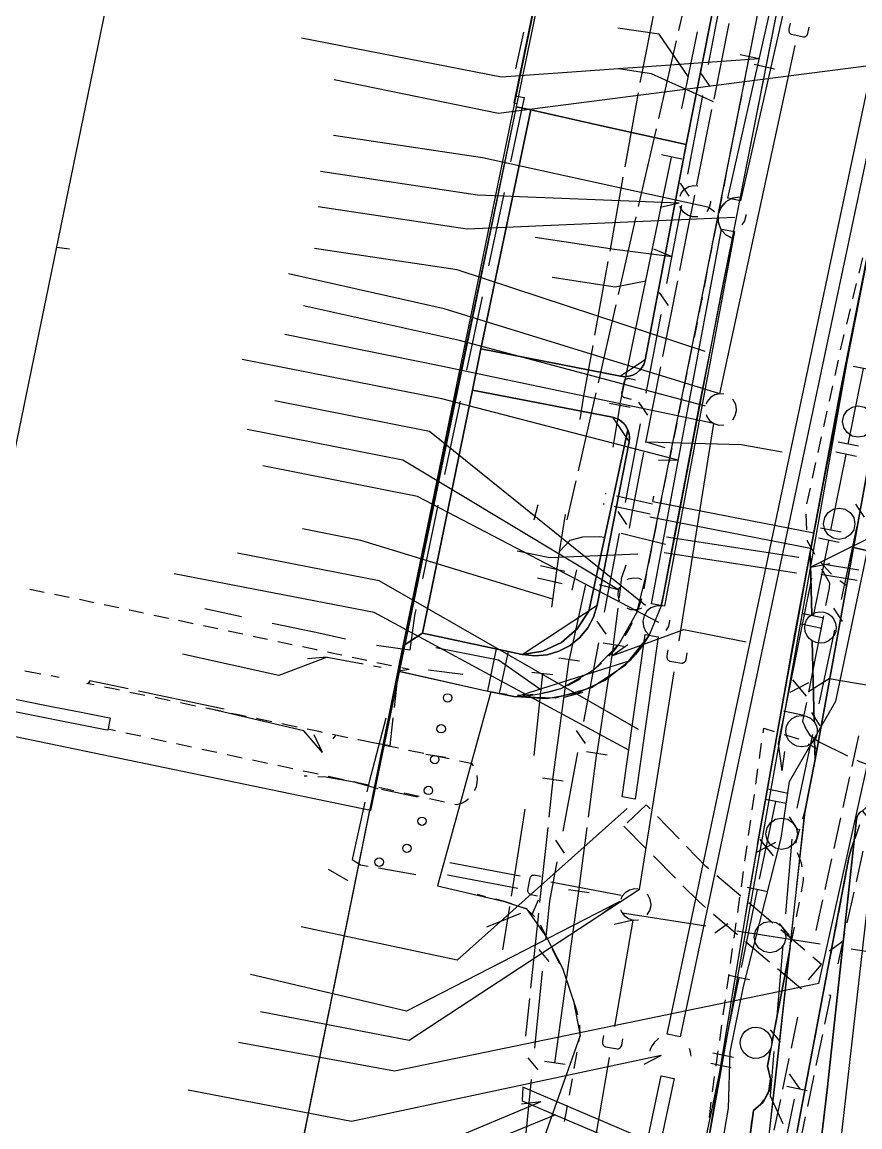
# Model space of a CAD drawing. Header units: metres. Extents: x 3206 to 3701, y 9896 to 11410.
# Drawn here: x 3317.7 to 3357.6, y 10666.5 to 10719.2 of the extents above; entities that cross this region are included whole.
import ezdxf

# ---------------------------------------------------------------- set-up
doc = ezdxf.new("R2010")
doc.units = ezdxf.units.M
for name, color, linetype in [('BOUNDARY', 7, 'Continuous'), ('BUILDING', 7, 'Continuous'), ('CURB', 7, 'Continuous'), ('ELECTR_CABLE', 7, 'Continuous'), ('ELECTR_CABLE_COMM', 7, 'Continuous'), ('GAS', 7, 'Continuous'), ('GRASS', 7, 'Continuous'), ('GROUND', 7, 'Continuous'), ('ROAD', 7, 'Continuous'), ('SEWER', 7, 'Continuous'), ('SIDEWALK_PATH', 7, 'Continuous'), ('WATER_PIPELINE', 7, 'Continuous')]:
    doc.layers.add(name, color=color, linetype=linetype)

# ---------------------------------------------------------------- blocks, each defined once
blk = doc.blocks.new('МОЖЖЕВЕЛЬНИК_СКАЛЬНЫЙ')
blk.add_circle((0, 0), 0.2)

msp = doc.modelspace()

# ---------------------------------------------------------------- linework, layer by layer
at = {"layer": 'BOUNDARY'}
msp.add_lwpolyline([(3253.023, 9915.673), (3233.596, 10020.109), (3233.041, 10027.227), (3225.675, 10139.955), (3262.083, 10325.257), (3335.841, 10689.444), (3351.098, 10763.684), (3367.768, 10831.231), (3377.814, 10869.112), (3520.394, 11207.447), (3551.174, 11273.829), (3554.005, 11279.367), (3611.719, 11390.174), (3639.436, 11373.131), (3680.635, 11298.581), (3281.247, 9920.202)], close=True, dxfattribs=at)
at = {"layer": 'BUILDING'}
for points in [[(3348.437, 10749.967), (3334.289, 10681.603), (3314.669, 10685.663), (3316.239, 10693.414), (3316.25, 10693.47), (3328.701, 10754.051)], [(3315.925, 10687.185), (3319.171, 10686.547), (3320.494, 10686.286), (3321.762, 10686.037), (3321.883, 10686.013), (3321.78, 10685.489), (3321.767, 10685.424), (3321.643, 10685.449), (3315.804, 10686.598), (3314.895, 10686.777), (3315.014, 10687.365)]]:
    msp.add_lwpolyline(points, close=True, dxfattribs=at)
at = {"layer": 'CURB'}
for points in [[(3356.253, 10733.015), (3351.886, 10710.817)], [(3349.321, 10713.326), (3352.874, 10731.275)], [(3352.649, 10719.234), (3352.511, 10718.526)], [(3352.415, 10718.035), (3352.277, 10717.327)], [(3352.181, 10716.837), (3352.043, 10716.129)], [(3351.947, 10715.638), (3351.809, 10714.93)], [(3355.457, 10684.027), (3361.153, 10715.46)], [(3339.537, 10703.593), (3341.912, 10714.978)], [(3341.912, 10714.978), (3341.227, 10715.131)], [(3341.912, 10714.978), (3345.152, 10714.256)], [(3345.142, 10714.258), (3349.321, 10713.326)], [(3351.713, 10714.44), (3351.575, 10713.732)], [(3349.321, 10713.326), (3347.37, 10703.077)], [(3351.479, 10713.241), (3351.341, 10712.533)], [(3351.245, 10712.042), (3351.107, 10711.334)], [(3351.011, 10710.844), (3350.873, 10710.136)], [(3351.886, 10710.817), (3351.503, 10708.873)], [(3350.777, 10709.645), (3350.639, 10708.937)], [(3350.543, 10708.447), (3350.405, 10707.739)], [(3357.719, 10707.929), (3357.542, 10707.2)], [(3350.309, 10707.248), (3350.171, 10706.54)], [(3357.423, 10706.714), (3357.245, 10705.985)], [(3351.023, 10706.434), (3350.535, 10703.953)], [(3350.075, 10706.049), (3349.973, 10705.526), (3349.936, 10705.342)], [(3357.126, 10705.499), (3356.949, 10704.769)], [(3349.837, 10704.852), (3349.695, 10704.145)], [(3356.83, 10704.284), (3356.746, 10703.941), (3356.661, 10703.552)], [(3346.196, 10702.288), (3339.537, 10703.593)], [(3350.535, 10703.953), (3348.237, 10691.869)], [(3349.596, 10703.654), (3349.453, 10702.947)], [(3347.37, 10703.077), (3346.196, 10702.288)], [(3356.555, 10703.064), (3356.394, 10702.33)], [(3356.953, 10702.9), (3350.449, 10666.258)], [(3349.354, 10702.457), (3349.212, 10701.75)], [(3336.761, 10690.044), (3339.147, 10701.623)], [(3339.147, 10701.623), (3345.811, 10700.335)], [(3356.288, 10701.842), (3356.127, 10701.108)], [(3349.113, 10701.26), (3348.971, 10700.553)], [(3356.021, 10700.62), (3355.86, 10699.886)], [(3345.811, 10700.335), (3346.603, 10699.16)], [(3348.872, 10700.063), (3348.729, 10699.356)], [(3355.754, 10699.398), (3355.593, 10698.664)], [(3346.603, 10699.16), (3345.08, 10691.39)], [(3348.63, 10698.866), (3348.604, 10698.737), (3348.488, 10698.159)], [(3355.487, 10698.176), (3355.326, 10697.442)], [(3348.389, 10697.669), (3348.247, 10696.962)], [(3355.22, 10696.954), (3355.059, 10696.22)], [(3348.148, 10696.472), (3348.005, 10695.765)], [(3355.016, 10695.726), (3355.054, 10694.976)], [(3347.906, 10695.274), (3347.764, 10694.567)], [(3355.079, 10694.477), (3355.08, 10694.444), (3355.386, 10693.91), (3355.437, 10693.821)], [(3347.665, 10694.077), (3347.523, 10693.37)], [(3355.729, 10693.418), (3356.187, 10692.901), (3356.235, 10692.865)], [(3347.424, 10692.88), (3347.396, 10692.742), (3347.322, 10692.238), (3347.306, 10692.169)], [(3356.635, 10692.565), (3356.685, 10692.528), (3356.935, 10692.34)], [(3318.744, 10691.99), (3318.051, 10692.13)], [(3319.928, 10691.75), (3319.234, 10691.891)], [(3321.109, 10691.502), (3320.417, 10691.648)], [(3347.19, 10691.683), (3347.056, 10691.256), (3346.954, 10691.002)], [(3348.123, 10691.357), (3348.237, 10691.869)], [(3322.29, 10691.251), (3321.598, 10691.398)], [(3323.471, 10691.001), (3322.798, 10691.143), (3322.779, 10691.147)], [(3341.511, 10689.032), (3345.08, 10691.39)], [(3348.123, 10691.357), (3347.552, 10689.961)], [(3324.652, 10690.75), (3323.96, 10690.897)], [(3325.834, 10690.5), (3325.142, 10690.646)], [(3327.015, 10690.249), (3326.323, 10690.396)], [(3346.749, 10690.546), (3346.64, 10690.327), (3346.396, 10689.918)], [(3328.196, 10689.999), (3327.504, 10690.146)], [(3329.377, 10689.748), (3328.827, 10689.865), (3328.685, 10689.895)], [(3330.558, 10689.498), (3329.866, 10689.645)], [(3331.739, 10689.247), (3331.72, 10689.251), (3331.047, 10689.394)], [(3346.108, 10689.509), (3346.084, 10689.474), (3345.757, 10689.084), (3345.639, 10688.962)], [(3332.92, 10688.997), (3332.576, 10689.07), (3332.228, 10689.144)], [(3334.101, 10688.747), (3333.409, 10688.893)], [(3339.864, 10687.296), (3340.286, 10689.299)], [(3340.431, 10687.17), (3340.853, 10689.173)], [(3335.282, 10688.495), (3334.59, 10688.642)], [(3336.117, 10688.317), (3335.771, 10688.391)], [(3341.19, 10687.023), (3346.652, 10688.753)], [(3345.28, 10688.614), (3345.018, 10688.385), (3344.719, 10688.162)], [(3318.573, 10688.104), (3317.81, 10688.246)], [(3319.446, 10687.942), (3319.065, 10688.013)], [(3344.301, 10687.888), (3344.178, 10687.81), (3343.726, 10687.574), (3343.666, 10687.547)], [(3321.122, 10687.581), (3320.763, 10687.655)], [(3322.329, 10687.33), (3322.037, 10687.391), (3321.612, 10687.479)], [(3343.201, 10687.367), (3342.849, 10687.264), (3342.502, 10687.193)], [(3323.537, 10687.08), (3322.819, 10687.229)], [(3324.745, 10686.83), (3324.027, 10686.978)], [(3325.952, 10686.579), (3325.234, 10686.728)], [(3340.788, 10687.125), (3340.431, 10687.17)], [(3342.007, 10687.121), (3341.888, 10687.107), (3341.401, 10687.088), (3341.287, 10687.093)], [(3327.16, 10686.329), (3326.442, 10686.478)], [(3328.367, 10686.079), (3328.05, 10686.144), (3327.649, 10686.227)], [(3329.574, 10685.827), (3329.047, 10685.938), (3328.857, 10685.977)], [(3330.782, 10685.575), (3330.064, 10685.725)], [(3321.78, 10685.489), (3322.138, 10685.412)], [(3322.627, 10685.307), (3323.344, 10685.153)], [(3331.989, 10685.323), (3331.814, 10685.359), (3331.271, 10685.473)], [(3333.196, 10685.07), (3332.478, 10685.22)], [(3352.981, 10685.299), (3353.012, 10685.517), (3353.504, 10685.367)], [(3353.983, 10685.222), (3354.672, 10685.013), (3354.684, 10685.007)], [(3323.833, 10685.048), (3324.55, 10684.894)], [(3325.039, 10684.789), (3325.755, 10684.635)], [(3334.403, 10684.818), (3333.713, 10684.962), (3333.685, 10684.968)], [(3335.61, 10684.565), (3334.892, 10684.716)], [(3352.809, 10684.078), (3352.912, 10684.804)], [(3355.124, 10684.77), (3355.565, 10684.533), (3355.517, 10684.305)], [(3326.244, 10684.53), (3326.961, 10684.376)], [(3327.45, 10684.271), (3328.167, 10684.117)], [(3336.817, 10684.313), (3336.099, 10684.463)], [(3338.024, 10684.061), (3337.306, 10684.211)], [(3328.656, 10684.013), (3329.373, 10683.859)], [(3329.861, 10683.754), (3330.578, 10683.6)], [(3339.183, 10683.736), (3339.118, 10683.832), (3338.514, 10683.958)], [(3352.637, 10682.856), (3352.739, 10683.582)], [(3355.412, 10683.816), (3355.336, 10683.457)], [(3331.067, 10683.495), (3331.415, 10683.42), (3331.784, 10683.341)], [(3332.273, 10683.236), (3332.99, 10683.082)], [(3339.253, 10682.557), (3339.259, 10682.569), (3339.324, 10682.739), (3339.362, 10682.916), (3339.373, 10683.093), (3339.359, 10683.266), (3339.358, 10683.272)], [(3333.479, 10682.977), (3333.887, 10682.889), (3334.195, 10682.82)], [(3334.683, 10682.711), (3335.398, 10682.551)], [(3335.886, 10682.442), (3336.602, 10682.282)], [(3337.09, 10682.172), (3337.805, 10682.012)], [(3338.293, 10681.903), (3338.384, 10681.883), (3338.523, 10681.918), (3338.664, 10681.973), (3338.804, 10682.05), (3338.939, 10682.149), (3338.952, 10682.162)], [(3352.465, 10681.634), (3352.567, 10682.361)], [(3354.877, 10681.2), (3354.975, 10681.541)], [(3352.293, 10680.412), (3352.395, 10681.139)], [(3354.387, 10654.427), (3356.034, 10668.298), (3357.436, 10681.19)], [(3354.543, 10680.039), (3354.625, 10680.325), (3354.739, 10680.72)], [(3357.583, 10680.912), (3357.347, 10680.244)], [(3352.121, 10679.191), (3352.223, 10679.917)], [(3354.849, 10678.912), (3354.816, 10679.086), (3354.677, 10679.478), (3354.623, 10679.581)], [(3357.186, 10679.771), (3357.074, 10679.362), (3357.021, 10679.082)], [(3351.949, 10677.969), (3352.051, 10678.696)], [(3354.807, 10677.719), (3354.914, 10678.267), (3354.907, 10678.417)], [(3356.928, 10678.591), (3356.796, 10677.895)], [(3339.754, 10677.495), (3339.371, 10677.592)], [(3340.997, 10677.158), (3340.666, 10677.266), (3340.239, 10677.374)], [(3351.776, 10676.747), (3351.879, 10677.474)], [(3356.702, 10677.404), (3356.57, 10676.708)], [(3342.095, 10676.548), (3341.715, 10676.922), (3341.472, 10677.002)], [(3354.576, 10676.532), (3354.711, 10677.228)], [(3351.604, 10675.526), (3351.707, 10676.252)], [(3356.477, 10676.217), (3356.345, 10675.521)], [(3342.735, 10675.44), (3342.614, 10675.684), (3342.521, 10675.866), (3342.378, 10676.144)], [(3354.344, 10675.346), (3354.48, 10676.042)], [(3343.306, 10674.285), (3342.956, 10674.992)], [(3351.432, 10674.304), (3351.534, 10675.031)], [(3354.113, 10674.16), (3354.248, 10674.855)], [(3356.251, 10675.03), (3356.119, 10674.334)], [(3343.774, 10673.086), (3343.522, 10673.834)], [(3351.26, 10673.082), (3351.362, 10673.809)], [(3353.881, 10672.974), (3354.017, 10673.669)], [(3356.026, 10673.843), (3355.893, 10673.147)], [(3344.165, 10671.86), (3344.134, 10672.015), (3343.933, 10672.612)], [(3351.088, 10671.861), (3351.19, 10672.587)], [(3355.8, 10672.656), (3355.668, 10671.96)], [(3353.65, 10671.787), (3353.785, 10672.483)], [(3355.575, 10671.468), (3355.442, 10670.773)], [(3344.212, 10670.584), (3344.264, 10670.877), (3344.249, 10671.368)], [(3350.916, 10670.639), (3351.018, 10671.366)], [(3353.418, 10670.601), (3353.554, 10671.297)], [(3343.986, 10669.315), (3344.124, 10670.091)], [(3350.744, 10669.417), (3350.846, 10670.144)], [(3353.187, 10669.415), (3353.322, 10670.11)], [(3355.349, 10670.281), (3355.217, 10669.585)], [(3343.76, 10668.046), (3343.898, 10668.822)], [(3350.58, 10668.194), (3350.657, 10668.806), (3350.674, 10668.922)], [(3353.266, 10668.241), (3353.32, 10668.404), (3353.356, 10668.676), (3353.313, 10668.935)], [(3355.123, 10669.094), (3354.991, 10668.398)], [(3352.529, 10667.307), (3352.914, 10667.654), (3353.024, 10667.809)], [(3354.898, 10667.907), (3354.766, 10667.211)], [(3343.524, 10666.779), (3343.606, 10667.181), (3343.672, 10667.553)], [(3350.424, 10666.971), (3350.517, 10667.698)], [(3352.364, 10666.115), (3352.453, 10666.818)], [(3354.672, 10666.72), (3354.599, 10666.334), (3354.544, 10666.024)]]:
    msp.add_lwpolyline(points, dxfattribs=at)
at = {"layer": 'ELECTR_CABLE'}
for points in [[(3343.74, 10625.402), (3346.994, 10641.43), (3347.671, 10641.888), (3347.19, 10642.477), (3349.309, 10655.541), (3351.341, 10667.413), (3351.41, 10670.082), (3352.052, 10673.209), (3353.843, 10680.275), (3354.236, 10682.984), (3356.445, 10686.818), (3359.179, 10699.785), (3360.12, 10706.11), (3361.935, 10715.36), (3364.582, 10728.13)], [(3349.78, 10722.474), (3349.162, 10719.657), (3348.957, 10718.762)], [(3347.816, 10719.797), (3347.184, 10716.649), (3347.119, 10716.287)], [(3349.408, 10716.576), (3348.025, 10718.585), (3346.063, 10718.88)], [(3350.647, 10715.498), (3351.37, 10719.095)], [(3341.574, 10718.689), (3341.195, 10716.942)], [(3349.838, 10718.693), (3349.097, 10715.047)], [(3348.845, 10718.274), (3347.996, 10714.568)], [(3350.619, 10715.359), (3347.673, 10716.705), (3346.097, 10716.941)], [(3347.03, 10715.795), (3346.397, 10712.272)], [(3341.159, 10715.659), (3341.602, 10715.566), (3340.956, 10712.51)], [(3349.825, 10711.411), (3350.548, 10715.008)], [(3347.884, 10714.081), (3347.035, 10710.374)], [(3346.158, 10700.898), (3348.627, 10712.734)], [(3349.116, 10712.632), (3348.138, 10712.836)], [(3346.309, 10711.78), (3345.676, 10708.258)], [(3340.646, 10711.043), (3339.906, 10707.544)], [(3349.012, 10707.323), (3349.364, 10709.116), (3349.727, 10710.921)], [(3346.924, 10709.887), (3346.074, 10706.181)], [(3345.588, 10707.766), (3344.955, 10704.244)], [(3347.393, 10706.816), (3345.94, 10706.54), (3342.94, 10706.991)], [(3348.208, 10703.232), (3348.915, 10706.832)], [(3339.596, 10706.077), (3338.856, 10702.578)], [(3345.963, 10705.693), (3345.914, 10705.481), (3345.122, 10701.985)], [(3344.866, 10703.751), (3344.436, 10701.358), (3344.259, 10700.225)], [(3347.404, 10699.142), (3348.111, 10702.742)], [(3345.011, 10701.498), (3344.171, 10697.79)], [(3338.546, 10701.111), (3337.806, 10697.612)], [(3346.647, 10700.796), (3345.669, 10701)], [(3346.158, 10700.898), (3345.826, 10698.919)], [(3347.408, 10699.167), (3351.941, 10699.042), (3353.894, 10698.693)], [(3347.408, 10699.167), (3348.301, 10698.892)], [(3346.613, 10695.049), (3346.707, 10695.598), (3347.307, 10698.651)], [(3344.06, 10697.302), (3343.64, 10695.448)], [(3355.241, 10693.197), (3363.269, 10697.198), (3365.174, 10696.821)], [(3345.405, 10696.193), (3345.359, 10696.203)], [(3345.511, 10696.681), (3345.465, 10696.691)], [(3347.71, 10696.203), (3346, 10696.575)], [(3347.729, 10696.327), (3347.776, 10696.573)], [(3347.729, 10696.327), (3355.393, 10694.833)], [(3337.496, 10696.145), (3336.757, 10692.646)], [(3342.081, 10695.453), (3342.263, 10696.181)], [(3343.552, 10695.701), (3343.276, 10693.933)], [(3347.604, 10695.715), (3345.894, 10696.086)], [(3347.585, 10695.591), (3355.249, 10694.097)], [(3342.963, 10691.672), (3333.824, 10694.462), (3331.036, 10695.014)], [(3343.276, 10693.933), (3343.801, 10694.481), (3344.392, 10694.64), (3345.188, 10694.663), (3345.435, 10694.632)], [(3348.329, 10694.269), (3346.227, 10694.797)], [(3348.386, 10694.64), (3354.684, 10693.668)], [(3347.021, 10693.818), (3342.826, 10693.642), (3341.262, 10693.952)], [(3343.276, 10693.933), (3343.197, 10693.365), (3342.908, 10691.281)], [(3348.272, 10693.898), (3354.57, 10692.926)], [(3346.447, 10693.293), (3346.262, 10692.742)], [(3355.241, 10693.197), (3356.158, 10693.374)], [(3355.771, 10693.11), (3356.141, 10692.455), (3356.126, 10692.197), (3355.962, 10691.369)], [(3355.811, 10693.357), (3357.538, 10693.074)], [(3346.137, 10691.746), (3346.262, 10692.742)], [(3355.731, 10692.863), (3357.458, 10692.58)], [(3344.527, 10692.374), (3343.748, 10688.789)], [(3328.135, 10690.833), (3326.388, 10691.213)], [(3336.446, 10691.179), (3336.385, 10690.887), (3336.157, 10689.233), (3334.565, 10689.46)], [(3345.858, 10689.513), (3346.075, 10691.249)], [(3333.097, 10689.769), (3331.684, 10690.074), (3329.601, 10690.516)], [(3355.865, 10690.879), (3355.143, 10687.241)], [(3345.775, 10688.969), (3349.208, 10690.232), (3352.185, 10689.643)], [(3335.669, 10688.597), (3335.841, 10689.444)], [(3342.391, 10687.354), (3340.372, 10688.767), (3337.396, 10689.356)], [(3345.858, 10689.513), (3345.063, 10684.331)], [(3345.364, 10689.589), (3346.352, 10689.437)], [(3345.775, 10688.969), (3346.533, 10689.514)], [(3332.218, 10688.912), (3329.91, 10688.041), (3325.328, 10689.049)], [(3332.218, 10688.912), (3331.288, 10688.828)], [(3332.218, 10688.912), (3333.938, 10688.59)], [(3344.243, 10688.721), (3343.253, 10688.857)], [(3334.43, 10688.498), (3334.791, 10688.43)], [(3336.117, 10688.317), (3335.598, 10688.245)], [(3338.682, 10688.077), (3337.045, 10688.29)], [(3342.966, 10683.071), (3343.748, 10688.789)], [(3322.738, 10687.391), (3320.905, 10687.774), (3320.821, 10687.643), (3320.763, 10687.655)], [(3335.598, 10688.245), (3335.403, 10686.506)], [(3341.975, 10688.185), (3342.969, 10688.081)], [(3342.472, 10688.133), (3342.063, 10684.224)], [(3355.149, 10687.271), (3356.13, 10687.895), (3358.086, 10687.56)], [(3327.314, 10686.435), (3323.227, 10687.289)], [(3343.505, 10687.008), (3344.411, 10687.234)], [(3355.046, 10686.751), (3354.868, 10685.856), (3355.035, 10685.462), (3355.217, 10685.189), (3355.626, 10684.885), (3357.002, 10684.213)], [(3331.996, 10684.364), (3331.114, 10685.392), (3326.545, 10686.456)], [(3335.012, 10686.007), (3334.197, 10682.898), (3334.11, 10682.493)], [(3335.348, 10686.009), (3335.199, 10684.679)], [(3331.996, 10684.364), (3331.6, 10685.21)], [(3332.504, 10685.018), (3332.646, 10685.2)], [(3335.199, 10684.679), (3334.386, 10684.831)], [(3337.855, 10684.124), (3336.916, 10684.275)], [(3344.569, 10684.407), (3345.557, 10684.255)], [(3344.669, 10681.29), (3345.063, 10684.331)], [(3357.451, 10683.994), (3357.581, 10683.93), (3360.935, 10682.724)], [(3331.268, 10683.233), (3331.123, 10683.241)], [(3333.496, 10682.945), (3332.152, 10683.182), (3331.767, 10683.204)], [(3343.462, 10683.003), (3342.471, 10683.138)], [(3342.966, 10683.071), (3342.775, 10681.283)], [(3334.643, 10682.632), (3333.496, 10682.945)], [(3336.517, 10682.231), (3334.806, 10682.597)], [(3334.004, 10682.004), (3333.414, 10679.273), (3333.806, 10679.012), (3334.164, 10678.95)], [(3340.997, 10677.52), (3341.655, 10681.66)], [(3342.722, 10680.786), (3342.339, 10677.212)], [(3344.21, 10677.752), (3344.604, 10680.794)], [(3334.656, 10678.865), (3336.444, 10678.557)], [(3344.705, 10677.683), (3343.715, 10677.822)], [(3343.062, 10669.566), (3344.21, 10677.752)], [(3340.59, 10674.956), (3340.919, 10677.026)], [(3342.286, 10676.715), (3341.904, 10673.141)], [(3341.85, 10672.644), (3341.659, 10670.856)], [(3343.558, 10669.497), (3342.567, 10669.636)]]:
    msp.add_lwpolyline(points, dxfattribs=at)
at = {"layer": 'ELECTR_CABLE_COMM'}
for points in [[(3350.385, 10717.139), (3351.095, 10720.883)], [(3350.456, 10716.093), (3350.034, 10716.712)], [(3349.395, 10711.923), (3350.106, 10715.666)], [(3349.466, 10710.876), (3349.045, 10711.496)], [(3348.405, 10706.706), (3349.116, 10710.449)], [(3348.646, 10707.975), (3345.911, 10708.332), (3342.128, 10708.901)], [(3348.646, 10707.975), (3347.786, 10708.34)], [(3348.476, 10705.659), (3348.055, 10706.279)], [(3347.415, 10701.489), (3348.126, 10705.232)], [(3347.487, 10700.443), (3347.065, 10701.062)], [(3346.426, 10696.272), (3347.136, 10700.016)], [(3357.818, 10695.576), (3357.409, 10696.204)], [(3346.497, 10695.226), (3346.075, 10695.845)], [(3356.715, 10691.655), (3357.458, 10695.156)], [(3345.436, 10691.056), (3346.146, 10694.799)], [(3356.763, 10690.607), (3356.355, 10691.236)], [(3345.507, 10690.009), (3345.085, 10690.629)], [(3355.661, 10686.686), (3356.404, 10690.188)], [(3344.446, 10685.839), (3345.156, 10689.582)], [(3355.709, 10685.639), (3355.301, 10686.267)], [(3344.517, 10684.792), (3344.095, 10685.412)], [(3354.606, 10681.718), (3355.349, 10685.219)], [(3343.456, 10680.622), (3344.166, 10684.365)], [(3354.655, 10680.67), (3354.246, 10681.299)], [(3343.527, 10679.576), (3343.105, 10680.195)], [(3354.067, 10676.673), (3354.371, 10680.239)], [(3342.821, 10677.277), (3343.176, 10679.149)], [(3332.266, 10678.803), (3333.205, 10678.26)], [(3341.989, 10676.652), (3342.28, 10677.342)], [(3342.634, 10675.442), (3342.821, 10677.277)], [(3339.819, 10676.053), (3341.44, 10676.714)], [(3345.242, 10676.628), (3345.848, 10677.069)], [(3346.286, 10676.731), (3350.253, 10676.107)], [(3350.691, 10675.77), (3351.297, 10676.211)], [(3354.246, 10675.639), (3353.762, 10676.212)], [(3351.735, 10675.874), (3355.702, 10675.249)], [(3353.637, 10671.612), (3353.94, 10675.178)], [(3356.14, 10674.912), (3356.745, 10675.353)], [(3342.795, 10674.405), (3342.322, 10674.986)], [(3357.183, 10675.016), (3361.15, 10674.391)], [(3342.109, 10670.28), (3342.483, 10673.95)], [(3353.815, 10670.578), (3353.332, 10671.151)], [(3353.938, 10666.68), (3353.33, 10667.998), (3353.51, 10670.118)], [(3342.27, 10669.243), (3341.797, 10669.824)], [(3341.584, 10665.117), (3341.957, 10668.787)]]:
    msp.add_lwpolyline(points, dxfattribs=at)
at = {"layer": 'GAS'}
for points in [[(3357.043, 10699.058), (3357.77, 10702.664)], [(3358.261, 10702.565), (3357.28, 10702.763)], [(3357.533, 10698.959), (3356.552, 10699.156)], [(3356.216, 10694.961), (3356.944, 10698.567)], [(3357.434, 10698.468), (3356.453, 10698.666)], [(3356.706, 10694.862), (3355.726, 10695.06)], [(3355.389, 10690.865), (3356.117, 10694.471)], [(3356.607, 10694.372), (3355.627, 10694.57)], [(3353.89, 10683.493), (3353.712, 10684.798), (3355.303, 10692.674)], [(3355.879, 10690.766), (3354.899, 10690.964)], [(3355.78, 10690.276), (3354.8, 10690.474)], [(3354.39, 10687.822), (3355.033, 10687.056)], [(3354.272, 10687.234), (3355.16, 10687.694)], [(3354.938, 10686.128), (3353.958, 10686.327)], [(3353.89, 10683.493), (3354.016, 10684.418)], [(3354.178, 10682.418), (3353.199, 10682.621)], [(3352.819, 10678.323), (3353.587, 10682.03)], [(3354.077, 10681.928), (3353.098, 10682.131)], [(3352.708, 10679.629), (3353.598, 10680.086)], [(3352.828, 10680.217), (3353.468, 10679.449)], [(3351.95, 10674.127), (3352.718, 10677.833)], [(3353.208, 10677.732), (3352.228, 10677.935)], [(3351.081, 10669.93), (3351.849, 10673.637)], [(3352.339, 10673.536), (3351.359, 10673.738)], [(3351.571, 10669.829), (3350.592, 10670.032)], [(3350.212, 10665.734), (3350.98, 10669.441)], [(3351.469, 10669.339), (3350.49, 10669.542)]]:
    msp.add_lwpolyline(points, dxfattribs=at)
at = {"layer": 'GRASS'}
for points in [[(3358.967, 10713.136), (3356.953, 10702.9), (3355.845, 10697.18), (3354.77, 10691.454), (3353.728, 10685.721), (3352.72, 10679.983), (3353.329, 10683.466), (3353.951, 10686.948), (3354.585, 10690.427), (3355.232, 10693.904), (3355.299, 10690.946), (3355.483, 10691.035), (3355.679, 10691.072), (3355.879, 10691.055), (3356.07, 10690.985), (3356.235, 10690.865), (3356.36, 10690.709), (3356.44, 10690.525), (3356.467, 10690.323), (3356.441, 10690.125), (3356.365, 10689.945), (3356.245, 10689.79), (3356.085, 10689.669), (3355.9, 10689.596), (3355.705, 10689.573), (3355.511, 10689.602), (3355.328, 10689.682), (3355.416, 10685.833), (3355.481, 10685.731), (3355.528, 10685.62), (3355.557, 10685.503), (3355.567, 10685.382), (3355.559, 10685.269), (3355.534, 10685.16), (3355.493, 10685.055), (3355.436, 10684.958), (3355.457, 10684.027), (3361.153, 10715.46)], [(3352.391, 10666.241), (3352.529, 10667.307), (3352.989, 10667.709), (3353.264, 10668.234), (3353.336, 10668.822), (3353.187, 10669.415), (3353.353, 10670.283), (3353.222, 10670.052), (3353.026, 10669.886), (3352.784, 10669.795), (3352.519, 10669.793), (3352.27, 10669.883), (3352.073, 10670.049), (3351.943, 10670.271), (3351.896, 10670.532), (3351.923, 10670.731), (3351.999, 10670.912), (3352.12, 10671.067), (3352.28, 10671.187), (3352.466, 10671.26), (3352.661, 10671.282), (3352.855, 10671.253), (3353.038, 10671.172), (3353.193, 10671.045), (3353.308, 10670.885), (3353.377, 10670.701), (3353.395, 10670.502), (3354.27, 10675.06), (3354.975, 10681.541), (3355.457, 10684.027), (3355.436, 10684.958), (3355.27, 10684.784), (3355.064, 10684.673), (3354.833, 10684.632), (3354.595, 10684.665), (3354.38, 10684.772), (3354.214, 10684.937), (3354.106, 10685.145), (3354.067, 10685.382), (3354.104, 10685.614), (3354.208, 10685.82), (3354.37, 10685.984), (3354.579, 10686.093), (3354.812, 10686.132), (3355.039, 10686.098), (3355.246, 10685.997), (3355.416, 10685.833), (3355.328, 10689.682), (3355.177, 10689.803), (3355.064, 10689.955), (3354.992, 10690.131), (3354.967, 10690.323), (3354.99, 10690.506), (3355.056, 10690.676), (3355.16, 10690.825), (3355.299, 10690.946), (3355.232, 10693.904), (3354.585, 10690.427), (3353.951, 10686.948), (3353.329, 10683.466), (3352.72, 10679.983), (3352.135, 10676.554), (3351.561, 10673.124), (3350.999, 10669.692), (3350.449, 10666.258)], [(3353.007, 10663.877), (3353.566, 10668.579), (3354.27, 10675.06), (3353.187, 10669.415), (3353.339, 10668.822), (3353.268, 10668.233), (3352.991, 10667.708), (3352.529, 10667.307), (3352.391, 10666.241)]]:
    msp.add_lwpolyline(points, dxfattribs=at)
for points in [[(3349.321, 10713.326), (3345.142, 10714.258), (3341.912, 10714.978), (3339.537, 10703.593), (3346.196, 10702.288), (3346.392, 10702.269), (3346.586, 10702.289), (3346.773, 10702.346), (3346.946, 10702.439), (3347.098, 10702.565), (3347.222, 10702.716), (3347.313, 10702.888), (3347.37, 10703.077)], [(3344.676, 10691.094), (3346.544, 10699.738), (3346.421, 10699.953), (3346.252, 10700.128), (3346.046, 10700.258), (3345.811, 10700.335), (3339.147, 10701.623), (3336.761, 10690.044), (3341.511, 10689.032), (3342.499, 10689.193), (3343.388, 10689.611), (3344.13, 10690.255)], [(3356.768, 10700.134), (3356.827, 10700.426), (3356.987, 10700.664), (3357.226, 10700.825), (3357.518, 10700.884), (3357.81, 10700.825), (3358.048, 10700.664), (3358.209, 10700.426), (3358.268, 10700.134), (3358.209, 10699.842), (3358.048, 10699.604), (3357.81, 10699.443), (3357.518, 10699.384), (3357.226, 10699.443), (3356.987, 10699.604), (3356.827, 10699.842)], [(3346.603, 10699.16), (3346.62, 10699.307), (3346.616, 10699.454), (3346.591, 10699.598), (3346.544, 10699.738), (3344.676, 10691.094), (3344.13, 10690.255), (3343.388, 10689.611), (3342.499, 10689.193), (3341.511, 10689.032), (3342.105, 10688.967), (3342.694, 10689.019), (3343.261, 10689.185), (3343.79, 10689.463), (3344.253, 10689.84), (3344.629, 10690.297), (3344.908, 10690.818), (3345.08, 10691.39)], [(3357.358, 10695.263), (3357.299, 10694.971), (3357.138, 10694.732), (3356.9, 10694.571), (3356.608, 10694.513), (3356.316, 10694.571), (3356.077, 10694.732), (3355.917, 10694.971), (3355.858, 10695.263), (3355.917, 10695.554), (3356.077, 10695.793), (3356.316, 10695.954), (3356.608, 10696.013), (3356.9, 10695.954), (3357.138, 10695.793), (3357.299, 10695.554)], [(3357.715, 10681.586), (3357.609, 10681.517), (3357.525, 10681.424), (3357.466, 10681.314), (3357.436, 10681.19), (3356.034, 10668.298), (3354.387, 10654.427), (3354.47, 10653.29), (3354.95, 10652.296), (3355.756, 10651.542), (3356.817, 10651.124), (3358.525, 10650.805), (3358.738, 10651.782), (3357.001, 10652.107), (3356.294, 10652.385), (3355.756, 10652.888), (3355.435, 10653.551), (3355.38, 10654.31), (3358.392, 10680.808)], [(3354.618, 10680.491), (3354.559, 10680.199), (3354.398, 10679.96), (3354.16, 10679.8), (3353.868, 10679.741), (3353.576, 10679.8), (3353.338, 10679.96), (3353.177, 10680.199), (3353.118, 10680.491), (3353.177, 10680.783), (3353.338, 10681.021), (3353.576, 10681.182), (3353.868, 10681.241), (3354.16, 10681.182), (3354.398, 10681.021), (3354.559, 10680.783)], [(3354.06, 10675.569), (3354.001, 10675.277), (3353.84, 10675.038), (3353.602, 10674.878), (3353.31, 10674.819), (3353.018, 10674.878), (3352.779, 10675.038), (3352.619, 10675.277), (3352.56, 10675.569), (3352.619, 10675.861), (3352.779, 10676.099), (3353.018, 10676.26), (3353.31, 10676.319), (3353.602, 10676.26), (3353.84, 10676.099), (3354.001, 10675.861)]]:
    msp.add_lwpolyline(points, close=True, dxfattribs=at)
at = {"layer": 'GROUND'}
for points in [[(3350.449, 10666.258), (3352.385, 10678.012), (3354.45, 10689.744), (3356.644, 10701.452), (3358.967, 10713.136), (3359.245, 10713.935), (3359.725, 10714.613), (3360.372, 10715.133), (3361.153, 10715.46), (3361.47, 10715.524), (3361.79, 10715.554), (3361.79, 10715.554), (3361.47, 10715.524), (3361.153, 10715.46), (3357.289, 10694.138), (3355.457, 10684.027), (3354.975, 10681.541), (3353.007, 10663.877)], [(3354.387, 10654.427), (3356.034, 10668.298), (3357.326, 10680.174), (3357.436, 10681.19), (3357.466, 10681.314), (3357.525, 10681.424), (3357.609, 10681.517)]]:
    msp.add_lwpolyline(points, dxfattribs=at)
for points in [[(3339.537, 10703.593), (3341.912, 10714.978), (3349.321, 10713.326), (3347.37, 10703.077), (3347.313, 10702.888), (3347.222, 10702.716), (3347.098, 10702.565), (3346.946, 10702.439), (3346.773, 10702.346), (3346.586, 10702.289), (3346.392, 10702.269), (3346.196, 10702.288)], [(3341.511, 10689.032), (3336.761, 10690.044), (3339.147, 10701.623), (3345.811, 10700.335), (3346, 10700.278), (3346.173, 10700.187), (3346.324, 10700.064), (3346.45, 10699.912), (3346.544, 10699.738), (3346.601, 10699.551), (3346.621, 10699.357), (3346.603, 10699.16), (3345.08, 10691.39), (3344.908, 10690.818), (3344.629, 10690.297), (3344.253, 10689.84), (3343.79, 10689.463), (3343.261, 10689.185), (3342.694, 10689.019), (3342.105, 10688.967)], [(3334.254, 10681.61), (3334.289, 10681.603), (3335.661, 10688.233), (3340.017, 10687.25), (3337.467, 10678.019), (3340.666, 10677.266), (3341.715, 10676.922), (3342.671, 10675.559), (3343.421, 10674.082), (3343.955, 10672.513), (3344.264, 10670.877), (3341.831, 10663.963), (3339.115, 10651.943), (3340.225, 10650.961), (3340.959, 10649.713), (3341.275, 10648.3), (3341.135, 10646.824), (3335.21, 10618.963), (3331.446, 10601.76), (3329.471, 10601.844), (3323.998, 10601.631), (3323.998, 10601.631), (3320.737, 10602.208), (3318.262, 10602.645)]]:
    msp.add_lwpolyline(points, close=True, dxfattribs=at)
at = {"layer": 'ROAD'}
for points in [[(3356.253, 10733.015), (3351.886, 10710.817), (3351.527, 10710.772), (3351.216, 10710.608), (3350.98, 10710.348), (3350.848, 10710.011), (3350.843, 10709.65), (3350.962, 10709.319), (3351.188, 10709.05), (3351.503, 10708.873), (3351.023, 10706.434), (3350.535, 10703.953), (3349.923, 10700.806), (3349.317, 10697.657), (3348.717, 10694.508), (3348.123, 10691.357), (3347.868, 10691.343), (3347.637, 10691.251), (3347.446, 10691.091), (3347.313, 10690.874), (3347.256, 10690.625), (3347.28, 10690.378), (3347.38, 10690.15), (3347.552, 10689.961), (3346.378, 10688.487), (3344.844, 10687.467), (3343.074, 10686.96), (3341.19, 10687.023), (3340.017, 10687.25), (3337.467, 10678.019), (3340.666, 10677.266), (3341.715, 10676.922), (3342.671, 10675.559), (3343.421, 10674.082), (3343.955, 10672.513), (3344.264, 10670.877), (3341.831, 10663.963)], [(3341.094, 10615.652), (3343.677, 10628.258), (3346.097, 10640.895), (3348.355, 10653.562), (3350.449, 10666.258), (3352.385, 10678.012), (3354.45, 10689.744), (3356.644, 10701.452), (3358.967, 10713.136), (3359.245, 10713.935), (3359.725, 10714.613), (3360.372, 10715.133), (3361.153, 10715.46), (3361.47, 10715.524), (3361.79, 10715.554), (3362.112, 10715.55), (3362.433, 10715.511), (3363.503, 10715.329), (3374.39, 10713.465), (3375.624, 10713.277), (3377.441, 10718.741), (3378.91, 10727.176)]]:
    msp.add_lwpolyline(points, dxfattribs=at)
at = {"layer": 'SEWER'}
for points in [[(3354.262, 10723.886), (3354.876, 10723.748), (3351.912, 10710.646), (3351.298, 10710.783), (3354.262, 10723.886)], [(3354.27, 10719.119), (3354.212, 10718.848), (3354.206, 10718.809), (3354.206, 10718.779), (3354.209, 10718.736), (3354.219, 10718.696), (3354.233, 10718.665), (3354.257, 10718.634), (3354.284, 10718.607), (3354.309, 10718.594), (3354.335, 10718.584), (3354.907, 10718.46), (3354.933, 10718.459), (3354.954, 10718.462), (3354.982, 10718.47), (3355.003, 10718.482), (3355.031, 10718.499), (3355.056, 10718.52), (3355.076, 10718.548), (3355.102, 10718.59), (3355.114, 10718.624), (3355.179, 10718.927)], [(3352.799, 10717.42), (3340.517, 10716.539), (3330.998, 10718.393)], [(3350.922, 10701.458), (3354.512, 10718.055)], [(3352.799, 10717.42), (3351.884, 10717.605)], [(3352.566, 10717.156), (3353.532, 10716.938)], [(3350.421, 10710.333), (3339.617, 10712.691), (3332.524, 10713.757)], [(3348.982, 10710.545), (3339.384, 10710.925), (3331.906, 10712.05)], [(3349.027, 10710.878), (3349.081, 10711.018), (3349.238, 10711.206), (3349.447, 10711.333), (3349.685, 10711.387), (3349.872, 10711.368)], [(3348.982, 10710.545), (3348.073, 10710.331)], [(3350.484, 10710.635), (3350.481, 10710.57), (3350.421, 10710.333), (3350.298, 10710.143)], [(3351.635, 10709.862), (3338.884, 10709.293), (3331.792, 10710.359)], [(3349.873, 10709.896), (3349.865, 10709.893), (3349.62, 10709.889), (3349.387, 10709.964), (3349.19, 10710.109), (3349.05, 10710.31), (3349.027, 10710.391)], [(3350.421, 10710.333), (3350.675, 10710.138)], [(3352.16, 10709.99), (3352.158, 10709.937), (3352.101, 10709.699), (3351.977, 10709.501)], [(3351.619, 10709.189), (3348.285, 10691.336), (3347.665, 10691.452), (3350.999, 10709.305), (3351.619, 10709.189)], [(3319.327, 10708.442), (3319.936, 10708.358)], [(3350.231, 10703.473), (3338.418, 10707.361), (3331.621, 10708.383)], [(3350.922, 10701.458), (3337.786, 10705.505), (3330.375, 10707.175)], [(3350.235, 10700.858), (3338.518, 10703.989), (3331.09, 10705.647)], [(3350.636, 10700.039), (3337.653, 10702.773), (3330.206, 10704.279)], [(3348.942, 10698.288), (3337.686, 10701.208), (3328.172, 10703.091)], [(3346.907, 10702.107), (3346.637, 10702.17), (3346.599, 10702.176), (3346.568, 10702.176), (3346.525, 10702.174), (3346.485, 10702.165), (3346.454, 10702.151), (3346.422, 10702.128), (3346.395, 10702.101), (3346.382, 10702.076), (3346.371, 10702.05), (3346.239, 10701.48), (3346.237, 10701.455), (3346.239, 10701.433), (3346.247, 10701.405), (3346.259, 10701.384), (3346.276, 10701.356), (3346.296, 10701.33), (3346.324, 10701.31), (3346.365, 10701.284), (3346.4, 10701.271), (3346.701, 10701.201)], [(3351.11, 10701.44), (3350.922, 10701.458), (3350.684, 10701.403), (3350.477, 10701.275), (3350.321, 10701.086), (3350.271, 10700.953)], [(3347.38, 10691.364), (3337.087, 10699.659), (3329.718, 10701.118)], [(3351.72, 10700.71), (3351.68, 10700.951), (3351.565, 10701.166), (3351.533, 10701.196)], [(3350.271, 10700.466), (3350.296, 10700.38), (3350.438, 10700.181), (3350.636, 10700.039), (3350.869, 10699.967), (3351.111, 10699.974)], [(3351.537, 10700.221), (3351.661, 10700.419), (3351.718, 10700.657), (3351.72, 10700.71)], [(3348.984, 10689.682), (3350.636, 10700.039)], [(3346.095, 10692.108), (3335.822, 10698.293), (3328.411, 10699.76)], [(3348.017, 10690.552), (3336.521, 10696.561), (3329.152, 10698.02)], [(3348.942, 10698.288), (3348.008, 10698.272)], [(3355.641, 10673.365), (3360.385, 10694.726)], [(3347.048, 10685.462), (3334.69, 10692.547), (3327.943, 10693.861)], [(3342.375, 10693.274), (3343.536, 10693.006)], [(3344.095, 10693.066), (3343.872, 10692.101)], [(3346.59, 10684.474), (3334.457, 10691.031), (3324.937, 10692.885)], [(3342.241, 10692.69), (3343.406, 10692.421)], [(3346.506, 10692.607), (3346.572, 10692.645), (3346.814, 10692.694), (3347.06, 10692.664), (3347.184, 10692.606)], [(3346.095, 10692.108), (3345.195, 10692.358)], [(3346.158, 10691.582), (3346.134, 10691.62), (3346.075, 10691.861), (3346.095, 10692.108), (3346.161, 10692.262)], [(3347.188, 10691.232), (3347.175, 10691.224), (3346.937, 10691.155), (3346.69, 10691.166), (3346.505, 10691.236)], [(3348.53, 10690.67), (3348.528, 10690.617), (3348.471, 10690.379), (3348.347, 10690.181)], [(3347.369, 10689.982), (3347.989, 10689.872), (3346.895, 10682.136), (3346.275, 10682.246), (3347.369, 10689.982)], [(3348.448, 10689.25), (3348.404, 10688.976), (3348.4, 10688.937), (3348.402, 10688.907), (3348.407, 10688.864), (3348.419, 10688.825), (3348.435, 10688.795), (3348.461, 10688.765), (3348.489, 10688.74), (3348.515, 10688.729), (3348.542, 10688.72), (3349.12, 10688.627), (3349.145, 10688.628), (3349.167, 10688.632), (3349.194, 10688.641), (3349.214, 10688.654), (3349.241, 10688.673), (3349.265, 10688.695), (3349.284, 10688.724), (3349.307, 10688.767), (3349.317, 10688.803), (3349.366, 10689.109)], [(3347.095, 10677.844), (3348.747, 10688.201)], [(3357.23, 10683.699), (3357.552, 10685.164)], [(3356.8, 10681.746), (3357.122, 10683.211)], [(3346.516, 10681.7), (3338.414, 10674.463), (3330.987, 10676.062)], [(3347.6, 10681.68), (3347.421, 10681.866), (3346.515, 10681.016)], [(3348.992, 10680.244), (3347.948, 10681.321)], [(3356.369, 10679.793), (3356.692, 10681.257)], [(3346.35, 10680.86), (3347.405, 10679.794)], [(3350.395, 10678.82), (3350.262, 10678.933), (3349.34, 10679.885)], [(3347.756, 10679.439), (3348.812, 10678.372)], [(3357.739, 10679.664), (3357.411, 10678.2)], [(3338.065, 10679.122), (3341.406, 10678.483)], [(3355.939, 10677.839), (3356.262, 10679.304)], [(3337.952, 10678.533), (3341.294, 10677.894)], [(3342.408, 10678.456), (3342.136, 10678.508), (3342.097, 10678.513), (3342.066, 10678.512), (3342.024, 10678.508), (3341.984, 10678.497), (3341.953, 10678.482), (3341.923, 10678.458), (3341.897, 10678.43), (3341.885, 10678.404), (3341.875, 10678.378), (3341.765, 10677.804), (3341.765, 10677.778), (3341.768, 10677.756), (3341.777, 10677.729), (3341.789, 10677.708), (3341.807, 10677.681), (3341.828, 10677.656), (3341.857, 10677.636), (3341.899, 10677.612), (3341.934, 10677.601), (3342.238, 10677.543)], [(3351.92, 10677.526), (3350.776, 10678.496)], [(3347.095, 10677.844), (3336.131, 10670.639), (3329.047, 10672.004)], [(3342.88, 10678.202), (3346.221, 10677.563)], [(3347.04, 10677.85), (3346.852, 10677.868), (3346.614, 10677.813), (3346.407, 10677.685), (3346.251, 10677.496), (3346.201, 10677.363)], [(3349.163, 10678.017), (3349.915, 10677.258), (3350.244, 10676.979)], [(3346.165, 10677.268), (3335.998, 10672.038), (3328.56, 10673.785)], [(3347.65, 10677.12), (3347.61, 10677.361), (3347.495, 10677.576), (3347.463, 10677.606)], [(3355.509, 10675.886), (3355.832, 10677.351)], [(3357.302, 10677.712), (3356.974, 10676.248)], [(3346.201, 10676.876), (3346.226, 10676.79), (3346.368, 10676.591), (3346.566, 10676.449), (3346.799, 10676.377), (3347.041, 10676.384)], [(3347.467, 10676.631), (3347.591, 10676.829), (3347.648, 10677.067), (3347.65, 10677.12)], [(3353.446, 10676.233), (3352.302, 10677.203)], [(3346.799, 10676.377), (3345.888, 10676.172)], [(3345.924, 10671.305), (3346.799, 10676.377)], [(3350.626, 10676.655), (3351.77, 10675.686)], [(3354.972, 10674.94), (3353.827, 10675.91)], [(3356.865, 10675.76), (3356.537, 10674.297)], [(3352.152, 10675.363), (3353.296, 10674.393)], [(3355.142, 10673.536), (3355.764, 10674.267), (3355.353, 10674.616)], [(3353.677, 10674.07), (3354.792, 10673.126), (3354.817, 10673.156)], [(3355.641, 10673.365), (3335.432, 10669.174), (3327.995, 10670.545)], [(3355.923, 10671.416), (3356.208, 10672.793), (3356.116, 10672.806)], [(3354.618, 10671.749), (3354.313, 10670.281)], [(3355.517, 10669.457), (3355.822, 10670.926)], [(3345.383, 10670.88), (3345.336, 10670.606), (3345.332, 10670.567), (3345.333, 10670.537), (3345.338, 10670.494), (3345.35, 10670.455), (3345.365, 10670.424), (3345.39, 10670.394), (3345.418, 10670.369), (3345.444, 10670.357), (3345.471, 10670.348), (3346.047, 10670.248), (3346.073, 10670.249), (3346.094, 10670.252), (3346.122, 10670.261), (3346.142, 10670.274), (3346.169, 10670.293), (3346.194, 10670.314), (3346.213, 10670.343), (3346.236, 10670.386), (3346.247, 10670.421), (3346.3, 10670.726)], [(3344.795, 10664.754), (3345.67, 10669.826)], [(3354.211, 10669.791), (3353.906, 10668.323)], [(3354.742, 10668.33), (3354.241, 10669.048)], [(3355.112, 10667.499), (3355.416, 10668.968)], [(3341.543, 10668.412), (3341.512, 10667.773), (3352.253, 10663.188), (3352.489, 10663.74), (3341.543, 10668.412)], [(3354.118, 10668.46), (3355.087, 10668.257)], [(3353.805, 10667.833), (3353.5, 10666.364)], [(3353.633, 10663.791), (3354.483, 10667.844)], [(3342.397, 10667.721), (3330.246, 10662.62), (3323.917, 10664.034)], [(3342.397, 10667.721), (3341.47, 10667.603)], [(3343.099, 10667.095), (3329.581, 10661.554), (3320.051, 10663.606)], [(3354.707, 10665.541), (3355.011, 10667.009)]]:
    msp.add_lwpolyline(points, dxfattribs=at)
at = {"layer": 'SIDEWALK_PATH'}
for points in [[(3357.512, 10743.289), (3357.546, 10742.997), (3357.66, 10742.733), (3357.845, 10742.512), (3358.09, 10742.35), (3356.563, 10734.591), (3351.886, 10710.817), (3351.557, 10710.781), (3351.265, 10710.646), (3351.03, 10710.426), (3350.873, 10710.136), (3352.798, 10719.889), (3355.008, 10731.121), (3357.345, 10742.467)], [(3352.874, 10731.275), (3344.752, 10732.954), (3341.106, 10715.319), (3341.26, 10715.287), (3341.227, 10715.131), (3341.912, 10714.978), (3349.321, 10713.326)], [(3359.729, 10693.579), (3361.545, 10702.95), (3361.243, 10703.015), (3360.977, 10703.159), (3360.76, 10703.37), (3360.607, 10703.638), (3360.535, 10703.938), (3360.549, 10704.241), (3360.645, 10704.528), (3360.821, 10704.782), (3361.06, 10704.977), (3361.339, 10705.095), (3361.639, 10705.133), (3361.944, 10705.084), (3363.503, 10715.329), (3362.433, 10715.511), (3362.112, 10715.55), (3361.79, 10715.554), (3361.47, 10715.524), (3361.153, 10715.46), (3357.289, 10694.138)], [(3341.912, 10714.978), (3341.227, 10715.131), (3335.841, 10689.444), (3336.761, 10690.044), (3339.147, 10701.623), (3339.537, 10703.593)], [(3348.237, 10691.869), (3348.212, 10691.74), (3348.185, 10691.611), (3348.156, 10691.484), (3348.123, 10691.357), (3347.868, 10691.343), (3347.637, 10691.251), (3347.446, 10691.091), (3347.313, 10690.874), (3347.256, 10690.625), (3347.28, 10690.378), (3347.38, 10690.15), (3347.552, 10689.961), (3347.356, 10689.639), (3347.14, 10689.329), (3346.905, 10689.034), (3346.652, 10688.753), (3345.484, 10687.811), (3344.141, 10687.194), (3342.687, 10686.925), (3341.19, 10687.023), (3341.752, 10687.071), (3342.31, 10687.155), (3342.861, 10687.275), (3343.403, 10687.431), (3344.919, 10688.311), (3346.127, 10689.539), (3346.972, 10691.041), (3347.396, 10692.742), (3349.973, 10705.526), (3350.832, 10709.893), (3350.862, 10709.563), (3350.994, 10709.268), (3351.212, 10709.031), (3351.503, 10708.873), (3350.535, 10703.953), (3349.946, 10700.935), (3349.366, 10697.915), (3348.797, 10694.893)]]:
    msp.add_lwpolyline(points, close=True, dxfattribs=at)
for points in [[(3352.874, 10731.275), (3349.321, 10713.326), (3347.37, 10703.077), (3347.313, 10702.888), (3347.222, 10702.716), (3347.098, 10702.565), (3346.946, 10702.439), (3346.773, 10702.346), (3346.586, 10702.289), (3346.392, 10702.269), (3346.196, 10702.288), (3339.537, 10703.593), (3339.147, 10701.623), (3345.811, 10700.335), (3346, 10700.278), (3346.173, 10700.187), (3346.324, 10700.064), (3346.45, 10699.912), (3346.544, 10699.738), (3346.601, 10699.551), (3346.621, 10699.357), (3346.603, 10699.16), (3345.08, 10691.39), (3344.908, 10690.818), (3344.629, 10690.297), (3344.253, 10689.84), (3343.79, 10689.463), (3343.261, 10689.185), (3342.694, 10689.019), (3342.105, 10688.967), (3341.511, 10689.032), (3336.761, 10690.044), (3335.841, 10689.444), (3335.622, 10688.242), (3340.017, 10687.25), (3341.19, 10687.023), (3341.752, 10687.071), (3342.31, 10687.155), (3342.861, 10687.275), (3343.403, 10687.431), (3344.919, 10688.311), (3346.127, 10689.539), (3346.972, 10691.041), (3347.396, 10692.742), (3349.973, 10705.526), (3350.589, 10708.658), (3352.798, 10719.889)], [(3354.599, 10666.334), (3357.074, 10679.362), (3357.186, 10679.771), (3357.326, 10680.174), (3357.436, 10681.19), (3357.466, 10681.314), (3357.525, 10681.424), (3357.609, 10681.517), (3357.715, 10681.586), (3358.017, 10681.849), (3359.051, 10690.111), (3359.728, 10693.58), (3357.289, 10694.138), (3355.457, 10684.027), (3354.975, 10681.541), (3353.007, 10663.877)], [(3354.387, 10654.427), (3356.034, 10668.298), (3357.326, 10680.174), (3357.186, 10679.771), (3357.074, 10679.362), (3354.599, 10666.334)]]:
    msp.add_lwpolyline(points, dxfattribs=at)
at = {"layer": 'WATER_PIPELINE'}
for points in [[(3358.52, 10717.14), (3340.384, 10714.807), (3332.555, 10716.418)], [(3349.028, 10670.81), (3348.411, 10670.941), (3358.212, 10717.205), (3358.828, 10717.075), (3349.028, 10670.81)], [(3348.017, 10670.731), (3347.961, 10670.698), (3347.812, 10670.565), (3347.693, 10670.405), (3347.607, 10670.224), (3347.586, 10670.137)], [(3348.127, 10669.928), (3333.376, 10666.784), (3325.604, 10668.279)], [(3348.127, 10669.928), (3347.299, 10669.496)], [(3349.55, 10669.89), (3349.53, 10670.089), (3349.478, 10670.258)], [(3346.468, 10658.085), (3345.852, 10658.215), (3348.132, 10668.961), (3348.748, 10668.831), (3346.468, 10658.085)]]:
    msp.add_lwpolyline(points, dxfattribs=at)

# ---------------------------------------------------------------- block references
at = {"layer": 'BUSH'}
for p in [(3337.952, 10686.964), (3337.648, 10685.495), (3337.344, 10684.027), (3337.04, 10682.558), (3336.735, 10681.089), (3336.017, 10679.798), (3334.695, 10679.139)]:
    msp.add_blockref('МОЖЖЕВЕЛЬНИК_СКАЛЬНЫЙ', p, dxfattribs=at)

doc.saveas('drawing.dxf')
